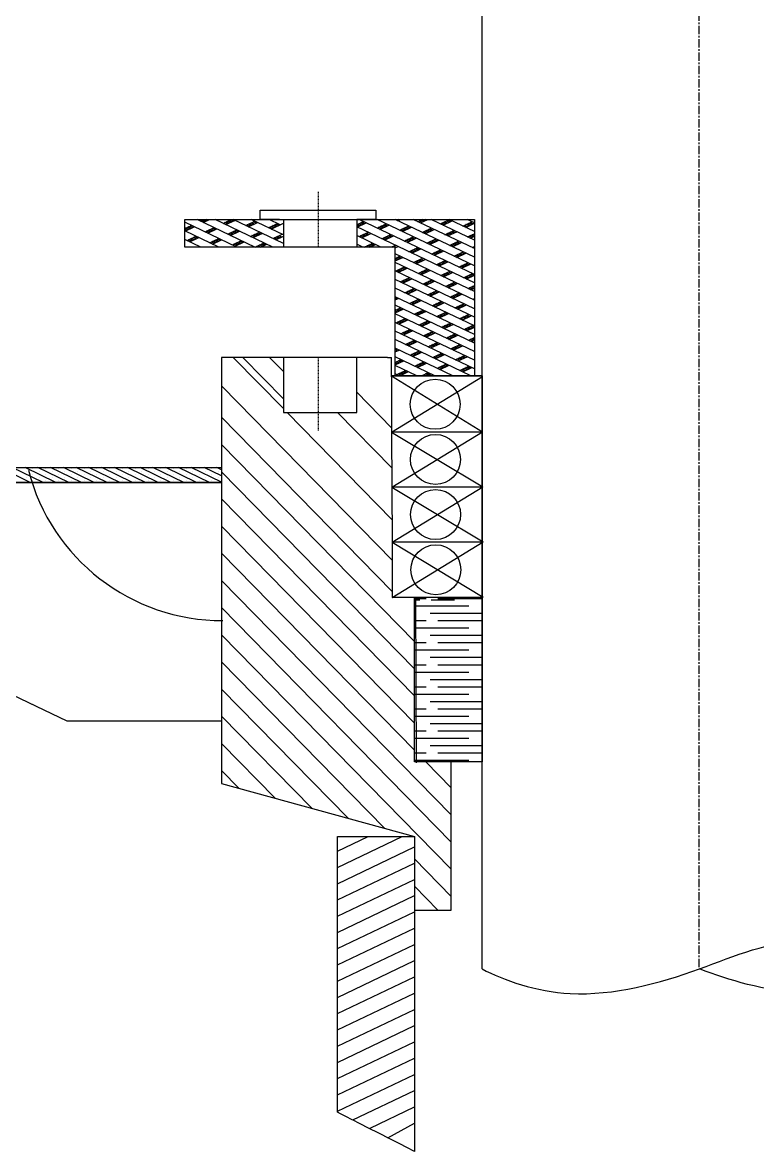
# Model space of a CAD drawing. Header units: millimetres. Extents: x 3739 to 12124, y 1417 to 5764.
# Drawn here: x 4749.2 to 4859.5, y 4755.5 to 4924.9 of the extents above; entities that cross this region are included whole.
import ezdxf

# ---------------------------------------------------------------- set-up
doc = ezdxf.new("R2010")
doc.units = ezdxf.units.MM
doc.header["$MEASUREMENT"] = 0
doc.linetypes.add('CENTER', pattern=[2, 1.25, -0.25, 0.25, -0.25])

msp = doc.modelspace()

# ---------------------------------------------------------------- linework, layer by layer
at = {"linetype": 'CENTER'}
msp.add_line((4850.69457, 5068.40289), (4850.69457, 4782.85673), dxfattribs=at)
msp.add_line((4850.69457, 5068.40289), (4850.69457, 4782.85673), dxfattribs=at)
for p, q in [((4818.16004, 4782.88383), (4818.15537, 4931.95962)), ((4773.58109, 4895.33546), (4817.00214, 4895.33546)), ((4773.58109, 4891.19898), (4773.58109, 4895.33546)), ((4784.87055, 4895.33546), (4784.87055, 4896.71428)), ((4784.87055, 4896.71428), (4802.23897, 4896.71428)), ((4787.76529, 4895.33546), (4784.87055, 4895.33546)), ((4788.34423, 4895.33546), (4788.34423, 4891.19898)), ((4802.23897, 4895.33546), (4799.34423, 4895.33546)), ((4799.34423, 4895.33546), (4799.34423, 4891.19898)), ((4802.23897, 4896.71428), (4802.23897, 4895.33546)), ((4817.00214, 4895.33546), (4817.00214, 4871.8954)), ((4805.12398, 4891.19898), (4773.58109, 4891.19898)), ((4799.34423, 4891.19898), (4787.76529, 4891.19898)), ((4805.12398, 4871.8954), (4805.12398, 4891.19898)), ((4803.96609, 4874.64018), (4779.08108, 4874.64824)), ((4779.08108, 4874.64824), (4779.08108, 4810.70487)), ((4799.34423, 4874.64421), (4787.76529, 4874.64421)), ((4788.34423, 4874.64524), (4788.34423, 4866.37125)), ((4799.34423, 4866.37125), (4799.34423, 4874.64421)), ((4803.96609, 4874.64018), (4804.55076, 4874.64018)), ((4804.56207, 4871.71297), (4804.55076, 4874.64018)), ((4804.56136, 4871.8954), (4818.16004, 4871.8954)), ((4818.16004, 4871.8954), (4804.56136, 4871.8954)), ((4818.16004, 4871.8954), (4804.56136, 4871.8954)), ((4804.56207, 4871.8954), (4818.23788, 4863.49278)), ((4804.56207, 4871.71297), (4804.59403, 4863.44007)), ((4804.59403, 4863.44007), (4818.20591, 4871.76568)), ((4817.00214, 4871.8954), (4805.12398, 4871.8954)), ((4818.16004, 4871.8954), (4818.16004, 4838.80356)), ((4818.16004, 4863.62244), (4818.16004, 4871.8954)), ((4788.34423, 4866.37125), (4799.34423, 4866.37125)), ((4804.59403, 4863.44007), (4818.23788, 4863.49278)), ((4818.23788, 4863.49278), (4804.59403, 4863.44007)), ((4818.23788, 4863.49278), (4804.59403, 4863.44007)), ((4804.59403, 4863.44007), (4818.26984, 4855.21989)), ((4804.59403, 4863.44007), (4804.62599, 4855.16718)), ((4804.62599, 4855.16718), (4818.23788, 4863.49278)), ((4818.16004, 4855.34948), (4818.16004, 4863.62244)), ((4692.20512, 4858.10232), (4779.08108, 4858.10232)), ((4779.08108, 4858.10232), (4779.08108, 4855.8962)), ((4779.08108, 4858.10232), (4779.08108, 4855.8962)), ((4779.08108, 4855.8962), (4687.57354, 4855.8962)), ((4703.81792, 4855.8962), (4779.08108, 4855.8962)), ((4779.08108, 4855.8962), (4779.08108, 4820.0467)), ((4804.62599, 4855.16718), (4818.26984, 4855.21989)), ((4818.26984, 4855.21989), (4804.62599, 4855.16718)), ((4818.26984, 4855.21989), (4804.62599, 4855.16718)), ((4804.62599, 4855.16718), (4818.3018, 4846.94699)), ((4804.62599, 4855.16718), (4804.65795, 4846.89428)), ((4804.65795, 4846.89428), (4818.26984, 4855.21989)), ((4818.16004, 4847.07652), (4818.16004, 4855.34948)), ((4804.65795, 4846.89428), (4818.3018, 4846.94699)), ((4818.3018, 4846.94699), (4804.65795, 4846.89428)), ((4818.3018, 4846.94699), (4804.65795, 4846.89428)), ((4804.65795, 4846.89428), (4818.33376, 4838.67409)), ((4804.65795, 4846.89428), (4804.68991, 4838.62138)), ((4804.68991, 4838.62138), (4818.3018, 4846.94699)), ((4818.16004, 4838.80356), (4818.16004, 4847.07652)), ((4755.92318, 4820.0467), (4703.81792, 4844.86559)), ((4818.33376, 4838.67409), (4804.68991, 4838.62138)), ((4804.68991, 4838.62138), (4818.33376, 4838.67409)), ((4808.20224, 4838.63495), (4804.68991, 4838.62138)), ((4808.02844, 4813.97986), (4808.02844, 4838.63427)), ((4808.02844, 4813.97986), (4808.02844, 4838.63427)), ((4808.02844, 4813.97986), (4808.02844, 4838.63427)), ((4808.20222, 4838.64039), (4818.33378, 4838.66864)), ((4808.29814, 4813.81144), (4808.20222, 4838.64039)), ((4808.29814, 4813.81144), (4808.20224, 4838.63495)), ((4808.29814, 4813.81144), (4808.20224, 4838.63495)), ((4818.16004, 4838.79811), (4818.16004, 4813.97986)), ((4779.08108, 4820.0467), (4755.92318, 4820.0467)), ((4818.16004, 4813.97986), (4808.02844, 4813.97986)), ((4813.09424, 4813.97986), (4808.02844, 4813.97986)), ((4813.52844, 4813.97986), (4808.02844, 4813.97986)), ((4813.52844, 4791.71359), (4813.52844, 4813.97986)), ((4779.08108, 4810.70487), (4808.02844, 4802.74421)), ((4808.02844, 4802.74421), (4808.02844, 4791.71359)), ((4808.02844, 4791.71359), (4813.52844, 4791.71359))]:
    msp.add_line(p, q)
at = {"linetype": 'CENTER', "ltscale": 0.1}
for p, q in [((4793.55476, 4899.47194), (4793.55476, 4891.19898)), ((4793.55476, 4874.64421), (4793.55476, 4863.6136))]:
    msp.add_line(p, q, dxfattribs=at)
at = {"linetype": 'Continuous'}
for p, q in [((4784.07427, 4891.19898), (4775.39006, 4895.33546)), ((4775.91382, 4895.08598), (4776.43758, 4895.33546)), ((4776.54835, 4894.99823), (4776.13898, 4895.19323)), ((4776.3232, 4894.89098), (4777.25633, 4895.33546)), ((4776.77351, 4895.10548), (4776.36413, 4895.30047)), ((4776.99867, 4895.21273), (4776.741, 4895.33546)), ((4777.22383, 4895.31997), (4777.19132, 4895.33546)), ((4786.77616, 4891.19898), (4778.09195, 4895.33546)), ((4779.31165, 4894.75449), (4780.53136, 4895.33546)), ((4779.72103, 4894.55949), (4781.07198, 4895.20298)), ((4780.62166, 4894.98848), (4780.21228, 4895.18348)), ((4780.84682, 4895.09573), (4780.43744, 4895.29072)), ((4788.34423, 4891.73904), (4780.79384, 4895.33546)), ((4788.34423, 4893.02601), (4783.49574, 4895.33546)), ((4787.86765, 4894.53999), (4786.19763, 4895.33546)), ((4817.00214, 4887.09744), (4799.70709, 4895.33546)), ((4817.00214, 4888.38441), (4802.40898, 4895.33546)), ((4817.00214, 4889.67139), (4805.11087, 4895.33546)), ((4805.51182, 4895.14448), (4805.91277, 4895.33546)), ((4805.73698, 4895.25173), (4805.56119, 4895.33546)), ((4817.00214, 4890.95836), (4807.81277, 4895.33546)), ((4808.50028, 4895.00798), (4809.18779, 4895.33546)), ((4808.90965, 4894.81299), (4810.00654, 4895.33546)), ((4809.35997, 4895.02748), (4808.95059, 4895.22248)), ((4809.58513, 4895.13473), (4809.17575, 4895.32972)), ((4809.81029, 4895.24198), (4809.61403, 4895.33546)), ((4817.00214, 4892.24533), (4810.51466, 4895.33546)), ((4811.89811, 4894.67649), (4813.24906, 4895.31997)), ((4813.43328, 4895.01773), (4813.0239, 4895.21273)), ((4817.00214, 4893.5323), (4813.21655, 4895.33546)), ((4817.00214, 4894.81927), (4815.91844, 4895.33546)), ((4781.37238, 4891.19898), (4773.58109, 4894.91014)), ((4773.58109, 4893.97485), (4774.56287, 4894.44249)), ((4773.84646, 4893.71126), (4773.58109, 4893.83766)), ((4778.67048, 4891.19898), (4773.58109, 4893.62317)), ((4773.6213, 4893.60401), (4774.97225, 4894.2475)), ((4774.07162, 4893.81851), (4773.66224, 4894.0135)), ((4774.29678, 4893.92576), (4773.8874, 4894.12075)), ((4774.52194, 4894.033), (4774.11256, 4894.228)), ((4774.74709, 4894.14025), (4774.33772, 4894.33525)), ((4776.60976, 4893.46752), (4777.96071, 4894.111)), ((4777.2443, 4893.37977), (4776.83492, 4893.57476)), ((4777.01914, 4893.27252), (4778.37008, 4893.91601)), ((4777.46945, 4893.48702), (4777.06008, 4893.68201)), ((4777.69461, 4893.59426), (4777.28523, 4893.78926)), ((4777.91977, 4893.70151), (4777.51039, 4893.89651)), ((4778.14493, 4893.80876), (4777.73555, 4894.00375)), ((4779.94619, 4894.66674), (4779.53681, 4894.86173)), ((4780.17135, 4894.77399), (4779.76197, 4894.96898)), ((4780.3965, 4894.88123), (4779.98713, 4895.07623)), ((4780.0076, 4893.13602), (4781.35854, 4893.77951)), ((4780.41697, 4892.94103), (4781.76792, 4893.58451)), ((4781.09245, 4893.26277), (4780.68307, 4893.45777)), ((4781.3176, 4893.37002), (4780.90823, 4893.56501)), ((4781.54276, 4893.47727), (4781.13338, 4893.67226)), ((4782.70949, 4894.42299), (4784.06043, 4895.06648)), ((4783.34402, 4894.33525), (4782.93465, 4894.53024)), ((4783.11886, 4894.228), (4784.46981, 4894.87148)), ((4783.56918, 4894.44249), (4783.1598, 4894.63749)), ((4783.79434, 4894.54974), (4783.38496, 4894.74474)), ((4783.40543, 4892.80453), (4784.75638, 4893.44802)), ((4784.0195, 4894.65699), (4783.61012, 4894.85198)), ((4784.24465, 4894.76424), (4783.83528, 4894.95923)), ((4786.10732, 4894.0915), (4787.45827, 4894.73499)), ((4786.74186, 4894.00375), (4786.33248, 4894.19875)), ((4786.5167, 4893.89651), (4788.34423, 4894.767)), ((4786.96701, 4894.111), (4786.55764, 4894.306)), ((4787.19217, 4894.21825), (4786.78279, 4894.41324)), ((4787.41733, 4894.3255), (4787.00795, 4894.52049)), ((4787.64249, 4894.43274), (4787.23311, 4894.62774)), ((4799.34423, 4894.54667), (4800.35366, 4895.02748)), ((4799.63725, 4894.29625), (4799.34423, 4894.43582)), ((4817.00214, 4885.81047), (4799.34423, 4894.22132)), ((4799.41209, 4894.189), (4800.76304, 4894.83248)), ((4799.86241, 4894.40349), (4799.45303, 4894.59849)), ((4800.08757, 4894.51074), (4799.67819, 4894.70574)), ((4800.31272, 4894.61799), (4799.90335, 4894.81299)), ((4800.53788, 4894.72524), (4800.1285, 4894.92023)), ((4802.40055, 4894.0525), (4803.7515, 4894.69599)), ((4803.03509, 4893.96475), (4802.62571, 4894.15975)), ((4802.80993, 4893.85751), (4804.16087, 4894.50099)), ((4803.26024, 4894.072), (4802.85087, 4894.267)), ((4803.4854, 4894.17925), (4803.07602, 4894.37425)), ((4803.71056, 4894.2865), (4803.30118, 4894.48149)), ((4803.93572, 4894.39374), (4803.52634, 4894.58874)), ((4805.79838, 4893.72101), (4807.14933, 4894.3645)), ((4806.43292, 4893.63326), (4806.02354, 4893.82826)), ((4806.20776, 4893.52601), (4807.55871, 4894.1695)), ((4806.65808, 4893.74051), (4806.2487, 4893.93551)), ((4806.88324, 4893.84776), (4806.47386, 4894.04275)), ((4807.10839, 4893.955), (4806.69902, 4894.15)), ((4807.33355, 4894.06225), (4806.92417, 4894.25725)), ((4809.13481, 4894.92023), (4808.72543, 4895.11523)), ((4809.19622, 4893.38952), (4810.54716, 4894.033)), ((4809.83075, 4893.30177), (4809.42138, 4893.49677)), ((4809.6056, 4893.19452), (4810.95654, 4893.83801)), ((4810.05591, 4893.40902), (4809.64653, 4893.60401)), ((4810.28107, 4893.51626), (4809.87169, 4893.71126)), ((4810.50623, 4893.62351), (4810.09685, 4893.81851)), ((4810.73138, 4893.73076), (4810.32201, 4893.92576)), ((4812.53265, 4894.58874), (4812.12327, 4894.78374)), ((4812.30749, 4894.48149), (4813.65843, 4895.12498)), ((4812.7578, 4894.69599), (4812.34843, 4894.89098)), ((4812.98296, 4894.80324), (4812.57358, 4894.99823)), ((4812.59405, 4893.05803), (4813.945, 4893.70151)), ((4813.20812, 4894.91048), (4812.79874, 4895.10548)), ((4813.00343, 4892.86303), (4814.35438, 4893.50652)), ((4813.90406, 4893.29202), (4813.49468, 4893.48702)), ((4814.12922, 4893.39927), (4813.71984, 4893.59426)), ((4815.29595, 4894.345), (4816.64689, 4894.98848)), ((4815.93048, 4894.25725), (4815.5211, 4894.45224)), ((4815.70532, 4894.15), (4817.00214, 4894.7677)), ((4816.15564, 4894.3645), (4815.74626, 4894.55949)), ((4816.3808, 4894.47174), (4815.97142, 4894.66674)), ((4816.60595, 4894.57899), (4816.19658, 4894.77399)), ((4816.83111, 4894.68624), (4816.42173, 4894.88123)), ((4775.96859, 4891.19898), (4773.58109, 4892.3362)), ((4773.90787, 4892.18055), (4775.25881, 4892.82403)), ((4774.5424, 4892.0928), (4774.13303, 4892.28779)), ((4774.31725, 4891.98555), (4775.66819, 4892.62904)), ((4774.76756, 4892.20004), (4774.35818, 4892.39504)), ((4774.99272, 4892.30729), (4774.58334, 4892.50229)), ((4775.21788, 4892.41454), (4774.8085, 4892.60954)), ((4775.44303, 4892.52179), (4775.03366, 4892.71678)), ((4777.3057, 4891.84905), (4778.65665, 4892.49254)), ((4777.94024, 4891.7613), (4777.53086, 4891.9563)), ((4777.71508, 4891.65406), (4779.06603, 4892.29754)), ((4778.1654, 4891.86855), (4777.75602, 4892.06355)), ((4778.39055, 4891.9758), (4777.98118, 4892.1708)), ((4778.61571, 4892.08305), (4778.20633, 4892.27804)), ((4778.84087, 4892.1903), (4778.43149, 4892.38529)), ((4780.64213, 4893.04828), (4780.23275, 4893.24327)), ((4780.86729, 4893.15552), (4780.45791, 4893.35052)), ((4780.70354, 4891.51756), (4782.05448, 4892.16105)), ((4781.11291, 4891.32256), (4782.46386, 4891.96605)), ((4781.78839, 4891.64431), (4781.37901, 4891.8393)), ((4782.01355, 4891.75156), (4781.60417, 4891.94655)), ((4782.2387, 4891.8588), (4781.82933, 4892.0538)), ((4784.03996, 4892.71678), (4783.63059, 4892.91178)), ((4783.81481, 4892.60954), (4785.16575, 4893.25302)), ((4784.26512, 4892.82403), (4783.85574, 4893.01903)), ((4784.49028, 4892.93128), (4784.0809, 4893.12627)), ((4784.12847, 4891.19898), (4785.45232, 4891.82955)), ((4784.71544, 4893.03853), (4784.30606, 4893.23352)), ((4784.9406, 4893.14577), (4784.53122, 4893.34077)), ((4786.80326, 4892.47304), (4788.15421, 4893.11652)), ((4787.4378, 4892.38529), (4787.02842, 4892.58029)), ((4787.21264, 4892.27804), (4788.34423, 4892.81705)), ((4787.66296, 4892.49254), (4787.25358, 4892.68753)), ((4787.88811, 4892.59979), (4787.47874, 4892.79478)), ((4788.11327, 4892.70703), (4787.70389, 4892.90203)), ((4802.98751, 4891.19898), (4799.34423, 4892.93435)), ((4799.69866, 4892.76553), (4801.0496, 4893.40902)), ((4800.33319, 4892.67778), (4799.92382, 4892.87278)), ((4800.10804, 4892.57054), (4801.45898, 4893.21402)), ((4800.55835, 4892.78503), (4800.14897, 4892.98003)), ((4800.78351, 4892.89228), (4800.37413, 4893.08727)), ((4800.50358, 4891.19898), (4801.74555, 4891.79055)), ((4801.00867, 4892.99953), (4800.59929, 4893.19452)), ((4801.23382, 4893.10677), (4800.82445, 4893.30177)), ((4803.09649, 4892.43404), (4804.44744, 4893.07752)), ((4803.73103, 4892.34629), (4803.32165, 4892.54129)), ((4803.50587, 4892.23904), (4804.85682, 4892.88253)), ((4803.95619, 4892.45354), (4803.54681, 4892.64853)), ((4804.18134, 4892.56079), (4803.77197, 4892.75578)), ((4804.4065, 4892.66803), (4803.99712, 4892.86303)), ((4804.63166, 4892.77528), (4804.22228, 4892.97028)), ((4806.49433, 4892.10255), (4807.84527, 4892.74603)), ((4807.12886, 4892.0148), (4806.71948, 4892.20979)), ((4806.9037, 4891.90755), (4808.25465, 4892.55104)), ((4807.35402, 4892.12205), (4806.94464, 4892.31704)), ((4807.57918, 4892.22929), (4807.1698, 4892.42429)), ((4807.80433, 4892.33654), (4807.39496, 4892.53154)), ((4808.02949, 4892.44379), (4807.62011, 4892.63878)), ((4809.89216, 4891.77105), (4811.24311, 4892.41454)), ((4810.5267, 4891.68331), (4810.11732, 4891.8783)), ((4810.30154, 4891.57606), (4811.65248, 4892.21954)), ((4810.75185, 4891.79055), (4810.34248, 4891.98555)), ((4810.97701, 4891.8978), (4810.56763, 4892.0928)), ((4811.20217, 4892.00505), (4810.79279, 4892.20004)), ((4811.42733, 4892.1123), (4811.01795, 4892.30729)), ((4813.22859, 4892.97028), (4812.81921, 4893.16527)), ((4813.45375, 4893.07752), (4813.04437, 4893.27252)), ((4813.6789, 4893.18477), (4813.26953, 4893.37977)), ((4813.28999, 4891.43956), (4814.64094, 4892.08305)), ((4813.69937, 4891.24457), (4815.05032, 4891.88805)), ((4814.37485, 4891.56631), (4813.96547, 4891.7613)), ((4814.6, 4891.67356), (4814.19063, 4891.86855)), ((4814.82516, 4891.7808), (4814.41578, 4891.9758)), ((4815.99189, 4892.72653), (4817.00214, 4893.20774)), ((4816.62642, 4892.63878), (4816.21704, 4892.83378)), ((4816.40126, 4892.53154), (4817.00214, 4892.81775)), ((4816.85158, 4892.74603), (4816.4422, 4892.94103)), ((4817.00214, 4892.88881), (4816.66736, 4893.04828)), ((4817.00214, 4893.10331), (4816.89252, 4893.15552)), ((4775.94092, 4891.19898), (4775.95476, 4891.20557)), ((4781.33807, 4891.42981), (4780.92869, 4891.62481)), ((4781.56323, 4891.53706), (4781.15385, 4891.73206)), ((4784.52458, 4891.19898), (4784.32653, 4891.29332)), ((4784.96106, 4891.20557), (4784.55169, 4891.40056)), ((4785.18622, 4891.31282), (4784.77684, 4891.50781)), ((4784.94723, 4891.19898), (4785.86169, 4891.63456)), ((4785.41138, 4891.42006), (4785.002, 4891.61506)), ((4785.63654, 4891.52731), (4785.22716, 4891.72231)), ((4800.28562, 4891.19898), (4799.34423, 4891.64738)), ((4800.73594, 4891.19898), (4800.61976, 4891.25432)), ((4801.18625, 4891.19898), (4800.84492, 4891.36156)), ((4801.47945, 4891.27382), (4801.07007, 4891.46881)), ((4801.70461, 4891.38106), (4801.29523, 4891.57606)), ((4801.32233, 4891.19898), (4802.15492, 4891.59556)), ((4801.92977, 4891.48831), (4801.52039, 4891.68331)), ((4804.59735, 4891.19898), (4805.14338, 4891.45906)), ((4804.78878, 4891.19898), (4804.69306, 4891.24457)), ((4805.3276, 4891.15682), (4804.91822, 4891.35181)), ((4805.12398, 4891.05983), (4805.55276, 4891.26407)), ((4817.00214, 4884.5235), (4805.12398, 4890.18133)), ((4807.19027, 4890.48408), (4808.54121, 4891.12757)), ((4807.8248, 4890.39634), (4807.41543, 4890.59133)), ((4807.59965, 4890.28909), (4808.95059, 4890.93257)), ((4808.04996, 4890.50358), (4807.64058, 4890.69858)), ((4808.27512, 4890.61083), (4807.86574, 4890.80583)), ((4808.50028, 4890.71808), (4808.0909, 4890.91307)), ((4808.72543, 4890.82533), (4808.31606, 4891.02032)), ((4810.5881, 4890.15259), (4811.93905, 4890.79608)), ((4811.22264, 4890.06484), (4810.81326, 4890.25984)), ((4810.99748, 4889.9576), (4812.34843, 4890.60108)), ((4811.4478, 4890.17209), (4811.03842, 4890.36709)), ((4811.67295, 4890.27934), (4811.26358, 4890.47433)), ((4811.89811, 4890.38659), (4811.48873, 4890.58158)), ((4812.12327, 4890.49383), (4811.71389, 4890.68883)), ((4813.92453, 4891.35181), (4813.51515, 4891.54681)), ((4814.14969, 4891.45906), (4813.74031, 4891.65406)), ((4813.98594, 4889.8211), (4815.33688, 4890.46458)), ((4814.39531, 4889.6261), (4815.74626, 4890.26959)), ((4815.07079, 4889.94785), (4814.66141, 4890.14284)), ((4815.29595, 4890.05509), (4814.88657, 4890.25009)), ((4815.5211, 4890.16234), (4815.11173, 4890.35734)), ((4816.68783, 4891.10807), (4817.00214, 4891.25778)), ((4817.00214, 4891.17285), (4816.91299, 4891.21532)), ((4805.12398, 4889.49987), (4805.83932, 4889.8406)), ((4805.12398, 4889.10988), (4806.2487, 4889.6456)), ((4805.34807, 4889.21661), (4805.12398, 4889.32335)), ((4817.00214, 4883.23653), (4805.12398, 4888.89436)), ((4805.57323, 4889.32386), (4805.16385, 4889.51886)), ((4805.79838, 4889.43111), (4805.38901, 4889.6261)), ((4806.02354, 4889.53836), (4805.61416, 4889.73335)), ((4807.88621, 4888.86562), (4809.23716, 4889.50911)), ((4808.52075, 4888.77787), (4808.11137, 4888.97287)), ((4808.29559, 4888.67063), (4809.64653, 4889.31411)), ((4808.7459, 4888.88512), (4808.33653, 4889.08012)), ((4808.97106, 4888.99237), (4808.56168, 4889.18736)), ((4809.19622, 4889.09962), (4808.78684, 4889.29461)), ((4809.42138, 4889.20686), (4809.012, 4889.40186)), ((4811.28404, 4888.53413), (4812.63499, 4889.17761)), ((4811.91858, 4888.44638), (4811.5092, 4888.64138)), ((4811.69342, 4888.33913), (4813.04437, 4888.98262)), ((4812.14374, 4888.55363), (4811.73436, 4888.74862)), ((4812.3689, 4888.66088), (4811.95952, 4888.85587)), ((4812.59405, 4888.76812), (4812.18468, 4888.96312)), ((4812.81921, 4888.87537), (4812.40983, 4889.07037)), ((4814.62047, 4889.73335), (4814.21109, 4889.92835)), ((4814.84563, 4889.8406), (4814.43625, 4890.03559)), ((4814.68188, 4888.20264), (4816.03282, 4888.84612)), ((4815.09126, 4888.00764), (4816.4422, 4888.65113)), ((4815.54157, 4888.22214), (4815.13219, 4888.41713)), ((4815.76673, 4888.32938), (4815.35735, 4888.52438)), ((4815.99189, 4888.43663), (4815.58251, 4888.63163)), ((4816.21704, 4888.54388), (4815.80767, 4888.73887)), ((4817.00214, 4881.94956), (4805.12398, 4887.60739)), ((4805.18432, 4887.57865), (4806.53526, 4888.22214)), ((4805.81885, 4887.4909), (4805.40948, 4887.6859)), ((4805.5937, 4887.38365), (4806.94464, 4888.02714)), ((4806.04401, 4887.59815), (4805.63463, 4887.79315)), ((4806.26917, 4887.7054), (4805.85979, 4887.90039)), ((4806.49433, 4887.81264), (4806.08495, 4888.00764)), ((4806.71948, 4887.91989), (4806.31011, 4888.11489)), ((4808.58215, 4887.24716), (4809.9331, 4887.89064)), ((4809.21669, 4887.15941), (4808.80731, 4887.35441)), ((4808.99153, 4887.05216), (4810.34248, 4887.69565)), ((4809.44185, 4887.26666), (4809.03247, 4887.46165)), ((4809.667, 4887.3739), (4809.25763, 4887.5689)), ((4809.89216, 4887.48115), (4809.48278, 4887.67615)), ((4810.11732, 4887.5884), (4809.70794, 4887.7834)), ((4811.97999, 4886.91567), (4813.33093, 4887.55915)), ((4812.61452, 4886.82792), (4812.20514, 4887.02291)), ((4812.38936, 4886.72067), (4813.74031, 4887.36415)), ((4812.83968, 4886.93516), (4812.4303, 4887.13016)), ((4813.06484, 4887.04241), (4812.65546, 4887.23741)), ((4813.28999, 4887.14966), (4812.88062, 4887.34466)), ((4813.51515, 4887.25691), (4813.10577, 4887.4519)), ((4815.31641, 4888.11489), (4814.90704, 4888.30988)), ((4815.37782, 4886.58417), (4816.72877, 4887.22766)), ((4816.01236, 4886.49642), (4815.60298, 4886.69142)), ((4815.7872, 4886.38918), (4817.00214, 4886.96788)), ((4816.23751, 4886.60367), (4815.82814, 4886.79867)), ((4816.46267, 4886.71092), (4816.05329, 4886.90592)), ((4816.68783, 4886.81817), (4816.27845, 4887.01316)), ((4816.91299, 4886.92541), (4816.50361, 4887.12041)), ((4817.00214, 4880.66259), (4805.12398, 4886.32042)), ((4817.00214, 4879.37562), (4805.12398, 4885.03345)), ((4805.88026, 4885.96019), (4807.23121, 4886.60367)), ((4806.5148, 4885.87244), (4806.10542, 4886.06743)), ((4806.28964, 4885.76519), (4807.64058, 4886.40868)), ((4806.73995, 4885.97969), (4806.33058, 4886.17468)), ((4806.96511, 4886.08693), (4806.55573, 4886.28193)), ((4806.5762, 4884.34172), (4807.92715, 4884.98521)), ((4807.19027, 4886.19418), (4806.78089, 4886.38918)), ((4807.41543, 4886.30143), (4807.00605, 4886.49642)), ((4809.27809, 4885.62869), (4810.62904, 4886.27218)), ((4809.91263, 4885.54095), (4809.50325, 4885.73594)), ((4809.68747, 4885.4337), (4811.03842, 4886.07718)), ((4810.13779, 4885.64819), (4809.72841, 4885.84319)), ((4810.36294, 4885.75544), (4809.95357, 4885.95044)), ((4810.5881, 4885.86269), (4810.17872, 4886.05768)), ((4810.81326, 4885.96994), (4810.40388, 4886.16493)), ((4812.67593, 4885.2972), (4814.02687, 4885.94069)), ((4813.31046, 4885.20945), (4812.90109, 4885.40445)), ((4813.08531, 4885.10221), (4814.43625, 4885.74569)), ((4813.53562, 4885.3167), (4813.12624, 4885.5117)), ((4813.76078, 4885.42395), (4813.3514, 4885.61894)), ((4813.98594, 4885.5312), (4813.57656, 4885.72619)), ((4814.21109, 4885.63844), (4813.80172, 4885.83344)), ((4816.07376, 4884.96571), (4817.00214, 4885.40792)), ((4816.7083, 4884.87796), (4816.29892, 4885.07296)), ((4816.48314, 4884.77071), (4817.00214, 4885.01793)), ((4816.93346, 4884.98521), (4816.52408, 4885.1802)), ((4817.00214, 4885.16699), (4816.74924, 4885.28745)), ((4817.00214, 4885.38148), (4816.97439, 4885.3947)), ((4817.00214, 4878.08865), (4805.12398, 4883.74648)), ((4805.12398, 4883.65), (4805.22526, 4883.69824)), ((4805.40948, 4883.396), (4805.12398, 4883.53198)), ((4805.12398, 4883.26001), (4805.63463, 4883.50324)), ((4805.18432, 4883.28875), (4805.12398, 4883.31749)), ((4807.21074, 4884.25398), (4806.80136, 4884.44897)), ((4806.98558, 4884.14673), (4808.33653, 4884.79021)), ((4807.43589, 4884.36122), (4807.02652, 4884.55622)), ((4807.66105, 4884.46847), (4807.25168, 4884.66347)), ((4807.27214, 4882.72326), (4808.62309, 4883.36675)), ((4807.88621, 4884.57572), (4807.47683, 4884.77071)), ((4808.11137, 4884.68297), (4807.70199, 4884.87796)), ((4809.97404, 4884.01023), (4811.32498, 4884.65372)), ((4810.60857, 4883.92248), (4810.19919, 4884.11748)), ((4810.38341, 4883.81524), (4811.73436, 4884.45872)), ((4810.83373, 4884.02973), (4810.42435, 4884.22473)), ((4811.05889, 4884.13698), (4810.64951, 4884.33197)), ((4811.28404, 4884.24423), (4810.87467, 4884.43922)), ((4811.5092, 4884.35147), (4811.09982, 4884.54647)), ((4813.37187, 4883.67874), (4814.72282, 4884.32222)), ((4814.00641, 4883.59099), (4813.59703, 4883.78599)), ((4813.78125, 4883.48374), (4815.13219, 4884.12723)), ((4814.23156, 4883.69824), (4813.82219, 4883.89323)), ((4814.45672, 4883.80549), (4814.04734, 4884.00048)), ((4814.68188, 4883.91273), (4814.2725, 4884.10773)), ((4814.90704, 4884.01998), (4814.49766, 4884.21498)), ((4816.7697, 4883.34725), (4817.00214, 4883.45796)), ((4817.00214, 4883.45103), (4816.99486, 4883.45449)), ((4817.00214, 4876.80168), (4805.12398, 4882.45951)), ((4805.12398, 4881.70004), (4805.9212, 4882.07978)), ((4805.12398, 4881.31005), (4806.33058, 4881.88478)), ((4805.42994, 4881.45579), (4805.12398, 4881.60153)), ((4805.6551, 4881.56304), (4805.24572, 4881.75803)), ((4805.88026, 4881.67028), (4805.47088, 4881.86528)), ((4806.10542, 4881.77753), (4805.69604, 4881.97253)), ((4807.90668, 4882.63551), (4807.4973, 4882.83051)), ((4807.68152, 4882.52826), (4809.03247, 4883.17175)), ((4808.13184, 4882.74276), (4807.72246, 4882.93776)), ((4808.35699, 4882.85001), (4807.94762, 4883.045)), ((4807.96809, 4881.1048), (4809.31903, 4881.74828)), ((4808.58215, 4882.95726), (4808.17277, 4883.15225)), ((4808.80731, 4883.0645), (4808.39793, 4883.2595)), ((4809.50325, 4881.44604), (4809.09387, 4881.64104)), ((4810.66998, 4882.39177), (4812.02092, 4883.03525)), ((4811.30451, 4882.30402), (4810.89514, 4882.49902)), ((4811.07936, 4882.19677), (4812.4303, 4882.84026)), ((4811.52967, 4882.41127), (4811.12029, 4882.60626)), ((4811.75483, 4882.51852), (4811.34545, 4882.71351)), ((4811.97999, 4882.62576), (4811.57061, 4882.82076)), ((4812.20514, 4882.73301), (4811.79577, 4882.92801)), ((4814.06781, 4882.06028), (4815.41876, 4882.70376)), ((4814.70235, 4881.97253), (4814.29297, 4882.16752)), ((4814.47719, 4881.86528), (4815.82814, 4882.50877)), ((4814.92751, 4882.07978), (4814.51813, 4882.27477)), ((4815.15266, 4882.18702), (4814.74329, 4882.38202)), ((4815.37782, 4882.29427), (4814.96844, 4882.48927)), ((4815.60298, 4882.40152), (4815.1936, 4882.59651)), ((4805.20479, 4881.34854), (4805.12398, 4881.38703)), ((4817.00214, 4875.51471), (4805.12398, 4881.17254)), ((4805.26619, 4879.81783), (4806.61714, 4880.46131)), ((4805.90073, 4879.73008), (4805.49135, 4879.92507)), ((4805.67557, 4879.62283), (4807.02652, 4880.26632)), ((4806.12589, 4879.83733), (4805.71651, 4880.03232)), ((4806.35104, 4879.94457), (4805.94167, 4880.13957)), ((4806.5762, 4880.05182), (4806.16682, 4880.24682)), ((4806.80136, 4880.15907), (4806.39198, 4880.35406)), ((4808.60262, 4881.01705), (4808.19324, 4881.21204)), ((4808.37746, 4880.9098), (4809.72841, 4881.55329)), ((4808.82778, 4881.1243), (4808.4184, 4881.31929)), ((4809.05294, 4881.23154), (4808.64356, 4881.42654)), ((4808.66403, 4879.48633), (4810.01497, 4880.12982)), ((4809.27809, 4881.33879), (4808.86872, 4881.53379)), ((4809.07341, 4879.29134), (4810.42435, 4879.93482)), ((4809.97404, 4879.72033), (4809.56466, 4879.91532)), ((4810.19919, 4879.82758), (4809.78982, 4880.02257)), ((4811.36592, 4880.7733), (4812.71687, 4881.41679)), ((4812.00046, 4880.68556), (4811.59108, 4880.88055)), ((4811.7753, 4880.57831), (4813.12624, 4881.22179)), ((4812.22561, 4880.7928), (4811.81624, 4880.9878)), ((4812.45077, 4880.90005), (4812.04139, 4881.09505)), ((4812.67593, 4881.0073), (4812.26655, 4881.2023)), ((4812.90109, 4881.11455), (4812.49171, 4881.30954)), ((4814.76375, 4880.44181), (4816.1147, 4881.0853)), ((4815.39829, 4880.35406), (4814.98891, 4880.54906)), ((4815.17313, 4880.24682), (4816.52408, 4880.8903)), ((4815.62345, 4880.46131), (4815.21407, 4880.65631)), ((4815.8486, 4880.56856), (4815.43923, 4880.76356)), ((4816.07376, 4880.67581), (4815.66438, 4880.8708)), ((4816.29892, 4880.78305), (4815.88954, 4880.97805)), ((4817.00214, 4874.22774), (4805.12398, 4879.88557)), ((4817.00214, 4872.94077), (4805.12398, 4878.59859)), ((4805.96214, 4878.19936), (4807.31308, 4878.84285)), ((4806.59667, 4878.11162), (4806.18729, 4878.30661)), ((4806.37151, 4878.00437), (4807.72246, 4878.64785)), ((4806.82183, 4878.21886), (4806.41245, 4878.41386)), ((4807.04699, 4878.32611), (4806.63761, 4878.52111)), ((4807.27214, 4878.43336), (4806.86277, 4878.62835)), ((4807.4973, 4878.54061), (4807.08792, 4878.7356)), ((4809.29856, 4879.39859), (4808.88919, 4879.59358)), ((4809.52372, 4879.50583), (4809.11434, 4879.70083)), ((4809.74888, 4879.61308), (4809.3395, 4879.80808)), ((4809.35997, 4877.86787), (4810.71092, 4878.51136)), ((4809.76935, 4877.67288), (4811.12029, 4878.31636)), ((4810.66998, 4878.10187), (4810.2606, 4878.29686)), ((4810.89514, 4878.20911), (4810.48576, 4878.40411)), ((4812.06186, 4879.15484), (4813.41281, 4879.79833)), ((4812.6964, 4879.06709), (4812.28702, 4879.26209)), ((4812.47124, 4878.95985), (4813.82219, 4879.60333)), ((4812.92155, 4879.17434), (4812.51218, 4879.36934)), ((4813.14671, 4879.28159), (4812.73734, 4879.47658)), ((4813.37187, 4879.38884), (4812.96249, 4879.58383)), ((4813.59703, 4879.49608), (4813.18765, 4879.69108)), ((4815.4597, 4878.82335), (4816.81064, 4879.46683)), ((4816.09423, 4878.7356), (4815.68485, 4878.9306)), ((4815.86907, 4878.62835), (4817.00214, 4879.16806)), ((4816.31939, 4878.84285), (4815.91001, 4879.03784)), ((4816.54455, 4878.9501), (4816.13517, 4879.14509)), ((4816.7697, 4879.05734), (4816.36033, 4879.25234)), ((4816.99486, 4879.16459), (4816.58548, 4879.35959)), ((4816.49491, 4871.8954), (4805.12398, 4877.31162)), ((4806.65808, 4876.5809), (4808.00902, 4877.22439)), ((4807.29261, 4876.49315), (4806.88324, 4876.68815)), ((4807.06746, 4876.3859), (4808.4184, 4877.02939)), ((4807.51777, 4876.6004), (4807.10839, 4876.7954)), ((4807.74293, 4876.70765), (4807.33355, 4876.90264)), ((4807.96809, 4876.81489), (4807.55871, 4877.00989)), ((4808.19324, 4876.92214), (4807.78387, 4877.11714)), ((4809.99451, 4877.78012), (4809.58513, 4877.97512)), ((4810.21966, 4877.88737), (4809.81029, 4878.08237)), ((4810.44482, 4877.99462), (4810.03544, 4878.18961)), ((4810.05591, 4876.24941), (4811.40686, 4876.89289)), ((4810.46529, 4876.05441), (4811.81624, 4876.6979)), ((4811.14076, 4876.37615), (4810.73138, 4876.57115)), ((4811.36592, 4876.4834), (4810.95654, 4876.6784)), ((4811.59108, 4876.59065), (4811.1817, 4876.78565)), ((4812.7578, 4877.53638), (4814.10875, 4878.17986)), ((4813.39234, 4877.44863), (4812.98296, 4877.64363)), ((4813.16718, 4877.34138), (4814.51813, 4877.98487)), ((4813.6175, 4877.55588), (4813.20812, 4877.75087)), ((4813.84265, 4877.66313), (4813.43328, 4877.85812)), ((4813.45375, 4875.91792), (4814.80469, 4876.5614)), ((4814.06781, 4877.77037), (4813.65843, 4877.96537)), ((4814.29297, 4877.87762), (4813.88359, 4878.07262)), ((4816.15564, 4877.20489), (4817.00214, 4877.60809)), ((4816.79017, 4877.11714), (4816.3808, 4877.31213)), ((4816.56502, 4877.00989), (4817.00214, 4877.2181)), ((4817.00214, 4877.23067), (4816.60595, 4877.41938)), ((4817.00214, 4877.44516), (4816.83111, 4877.52663)), ((4813.79302, 4871.8954), (4805.12398, 4876.02465)), ((4805.12398, 4875.85018), (4805.30713, 4875.93741)), ((4805.49135, 4875.63517), (4805.12398, 4875.81016)), ((4805.12398, 4875.46019), (4805.71651, 4875.74242)), ((4805.26619, 4875.52792), (4805.12398, 4875.59566)), ((4807.35402, 4874.96244), (4808.70497, 4875.60592)), ((4807.98855, 4874.87469), (4807.57918, 4875.06968)), ((4807.7634, 4874.76744), (4809.11434, 4875.41093)), ((4808.21371, 4874.98194), (4807.80433, 4875.17693)), ((4808.43887, 4875.08918), (4808.02949, 4875.28418)), ((4808.66403, 4875.19643), (4808.25465, 4875.39143)), ((4808.88919, 4875.30368), (4808.47981, 4875.49867)), ((4810.69045, 4876.16166), (4810.28107, 4876.35666)), ((4810.9156, 4876.26891), (4810.50623, 4876.4639)), ((4810.75185, 4874.63094), (4812.1028, 4875.27443)), ((4811.16123, 4874.43595), (4812.51218, 4875.07943)), ((4811.61155, 4874.65044), (4811.20217, 4874.84544)), ((4811.8367, 4874.75769), (4811.42733, 4874.95269)), ((4812.06186, 4874.86494), (4811.65248, 4875.05993)), ((4812.28702, 4874.97219), (4811.87764, 4875.16718)), ((4814.08828, 4875.83017), (4813.6789, 4876.02516)), ((4813.86312, 4875.72292), (4815.21407, 4876.36641)), ((4814.31344, 4875.93741), (4813.90406, 4876.13241)), ((4814.5386, 4876.04466), (4814.12922, 4876.23966)), ((4814.14969, 4874.29945), (4815.50063, 4874.94294)), ((4814.76375, 4876.15191), (4814.35438, 4876.34691)), ((4814.98891, 4876.25916), (4814.57953, 4876.45415)), ((4815.68485, 4874.64069), (4815.27548, 4874.83569)), ((4816.85158, 4875.58642), (4817.00214, 4875.65814)), ((4780.81349, 4874.64768), (4788.34423, 4866.95521)), ((4782.25177, 4874.64722), (4788.34423, 4868.42392)), ((4786.24553, 4874.64592), (4788.34423, 4872.50214)), ((4788.37166, 4874.64523), (4788.37266, 4874.64421)), ((4811.09112, 4871.8954), (4805.12398, 4874.73768)), ((4805.12398, 4873.90022), (4806.00307, 4874.31895)), ((4805.12398, 4873.51023), (4806.41245, 4874.12396)), ((4805.51182, 4873.69497), (4805.12398, 4873.8797)), ((4805.28666, 4873.58772), (4805.12398, 4873.66521)), ((4808.38923, 4871.8954), (4805.12398, 4873.45071)), ((4805.73698, 4873.80221), (4805.3276, 4873.99721)), ((4805.96214, 4873.90946), (4805.55276, 4874.10446)), ((4806.18729, 4874.01671), (4805.77792, 4874.2117)), ((4808.04996, 4873.34397), (4809.40091, 4873.98746)), ((4808.6845, 4873.25623), (4808.27512, 4873.45122)), ((4808.45934, 4873.14898), (4809.81029, 4873.79246)), ((4808.90965, 4873.36347), (4808.50028, 4873.55847)), ((4809.13481, 4873.47072), (4808.72543, 4873.66572)), ((4809.35997, 4873.57797), (4808.95059, 4873.77296)), ((4809.58513, 4873.68522), (4809.17575, 4873.88021)), ((4811.38639, 4874.5432), (4810.97701, 4874.73819)), ((4811.4478, 4873.01248), (4812.79874, 4873.65597)), ((4812.08233, 4872.92473), (4811.67295, 4873.11973)), ((4811.85717, 4872.81749), (4813.20812, 4873.46097)), ((4812.30749, 4873.03198), (4811.89811, 4873.22698)), ((4812.53265, 4873.13923), (4812.12327, 4873.33422)), ((4812.7578, 4873.24648), (4812.34843, 4873.44147)), ((4812.98296, 4873.35372), (4812.57358, 4873.54872)), ((4814.78422, 4874.2117), (4814.37485, 4874.4067)), ((4814.55907, 4874.10446), (4815.91001, 4874.74794)), ((4815.00938, 4874.31895), (4814.6, 4874.51395)), ((4815.23454, 4874.4262), (4814.82516, 4874.62119)), ((4814.84563, 4872.68099), (4816.19658, 4873.32447)), ((4815.4597, 4874.53345), (4815.05032, 4874.72844)), ((4815.25501, 4872.48599), (4816.60595, 4873.12948)), ((4816.3808, 4873.02223), (4815.97142, 4873.21723)), ((4805.68734, 4871.8954), (4805.12398, 4872.16374)), ((4805.34807, 4872.057), (4806.69902, 4872.70049)), ((4805.9826, 4871.96926), (4805.57323, 4872.16425)), ((4806.20776, 4872.0765), (4805.79838, 4872.2715)), ((4805.82755, 4871.8954), (4807.10839, 4872.50549)), ((4806.43292, 4872.18375), (4806.02354, 4872.37875)), ((4806.65808, 4872.291), (4806.2487, 4872.48599)), ((4806.88324, 4872.39825), (4806.47386, 4872.59324)), ((4809.10258, 4871.8954), (4810.09685, 4872.369)), ((4809.28986, 4871.8954), (4809.19622, 4871.94001)), ((4809.74018, 4871.8954), (4809.42138, 4872.04725)), ((4810.05591, 4871.95951), (4809.64653, 4872.1545)), ((4810.28107, 4872.06675), (4809.87169, 4872.26175)), ((4809.92133, 4871.8954), (4810.50623, 4872.174)), ((4813.19635, 4871.8954), (4813.49468, 4872.0375)), ((4813.3427, 4871.8954), (4813.26953, 4871.93026)), ((4815.48017, 4872.59324), (4815.07079, 4872.78824)), ((4815.70532, 4872.70049), (4815.29595, 4872.89548)), ((4815.93048, 4872.80774), (4815.5211, 4873.00273)), ((4816.15564, 4872.91498), (4815.74626, 4873.10998)), ((4779.15115, 4870.27526), (4804.66832, 4844.21009)), ((4799.34423, 4869.42237), (4804.59162, 4864.06228)), ((4788.91591, 4866.37125), (4804.64477, 4850.3046)), ((4796.47169, 4866.37125), (4804.61484, 4858.05322)), ((4779.08108, 4865.65132), (4804.68653, 4839.49597)), ((4779.08108, 4861.5731), (4808.02844, 4832.00406)), ((4750.37492, 4855.8962), (4745.74334, 4858.10232)), ((4752.29388, 4855.8962), (4747.6623, 4858.10232)), ((4754.21284, 4855.8962), (4749.58126, 4858.10232)), ((4750.76524, 4857.99539), (4750.76524, 4857.99539)), ((4756.13179, 4855.8962), (4751.50021, 4858.10232)), ((4752.6842, 4857.99539), (4752.6842, 4857.99539)), ((4758.05075, 4855.8962), (4753.41917, 4858.10232)), ((4754.60316, 4857.99539), (4754.60316, 4857.99539)), ((4759.96971, 4855.8962), (4755.33813, 4858.10232)), ((4756.52211, 4857.99539), (4756.52211, 4857.99539)), ((4761.88867, 4855.8962), (4757.25709, 4858.10232)), ((4758.44107, 4857.99539), (4758.44107, 4857.99539)), ((4763.80762, 4855.8962), (4759.17604, 4858.10232)), ((4760.36003, 4857.99539), (4760.36003, 4857.99539)), ((4765.72658, 4855.8962), (4761.095, 4858.10232)), ((4762.27899, 4857.99539), (4762.27899, 4857.99539)), ((4767.64554, 4855.8962), (4763.01396, 4858.10232)), ((4764.19794, 4857.99539), (4764.19794, 4857.99539)), ((4769.5645, 4855.8962), (4764.93292, 4858.10232)), ((4766.1169, 4857.99539), (4766.1169, 4857.99539)), ((4771.48345, 4855.8962), (4766.85187, 4858.10232)), ((4768.03586, 4857.99539), (4768.03586, 4857.99539)), ((4773.40241, 4855.8962), (4768.77083, 4858.10232)), ((4769.95482, 4857.99539), (4769.95482, 4857.99539)), ((4775.32137, 4855.8962), (4770.68979, 4858.10232)), ((4771.87377, 4857.99539), (4771.87377, 4857.99539)), ((4777.24033, 4855.8962), (4772.60875, 4858.10232)), ((4773.79273, 4857.99539), (4773.79273, 4857.99539)), ((4779.08108, 4855.93345), (4774.5277, 4858.10232)), ((4775.71169, 4857.99539), (4775.71169, 4857.99539)), ((4779.08108, 4856.84749), (4776.44666, 4858.10232)), ((4777.63065, 4857.99539), (4777.63065, 4857.99539)), ((4779.08108, 4857.76154), (4778.36562, 4858.10232)), ((4749.80576, 4857.53836), (4749.80576, 4857.53836)), ((4749.80576, 4856.62432), (4749.80576, 4856.62432)), ((4750.76524, 4857.08134), (4750.76524, 4857.08134)), ((4751.72472, 4857.53836), (4751.72472, 4857.53836)), ((4751.72472, 4856.62432), (4751.72472, 4856.62432)), ((4752.6842, 4857.08134), (4752.6842, 4857.08134)), ((4753.64368, 4857.53836), (4753.64368, 4857.53836)), ((4753.64368, 4856.62432), (4753.64368, 4856.62432)), ((4754.60316, 4857.08134), (4754.60316, 4857.08134)), ((4755.56263, 4857.53836), (4755.56263, 4857.53836)), ((4755.56263, 4856.62432), (4755.56263, 4856.62432)), ((4756.52211, 4857.08134), (4756.52211, 4857.08134)), ((4757.48159, 4857.53836), (4757.48159, 4857.53836)), ((4757.48159, 4856.62432), (4757.48159, 4856.62432)), ((4758.44107, 4857.08134), (4758.44107, 4857.08134)), ((4759.40055, 4857.53836), (4759.40055, 4857.53836)), ((4759.40055, 4856.62432), (4759.40055, 4856.62432)), ((4760.36003, 4857.08134), (4760.36003, 4857.08134)), ((4761.31951, 4857.53836), (4761.31951, 4857.53836)), ((4761.31951, 4856.62432), (4761.31951, 4856.62432)), ((4762.27899, 4857.08134), (4762.27899, 4857.08134)), ((4763.23846, 4857.53836), (4763.23846, 4857.53836)), ((4763.23846, 4856.62432), (4763.23846, 4856.62432)), ((4764.19794, 4857.08134), (4764.19794, 4857.08134)), ((4765.15742, 4857.53836), (4765.15742, 4857.53836)), ((4765.15742, 4856.62432), (4765.15742, 4856.62432)), ((4766.1169, 4857.08134), (4766.1169, 4857.08134)), ((4767.07638, 4857.53836), (4767.07638, 4857.53836)), ((4767.07638, 4856.62432), (4767.07638, 4856.62432)), ((4768.03586, 4857.08134), (4768.03586, 4857.08134)), ((4768.99534, 4857.53836), (4768.99534, 4857.53836)), ((4768.99534, 4856.62432), (4768.99534, 4856.62432)), ((4769.95482, 4857.08134), (4769.95482, 4857.08134)), ((4770.91429, 4857.53836), (4770.91429, 4857.53836)), ((4770.91429, 4856.62432), (4770.91429, 4856.62432)), ((4771.87377, 4857.08134), (4771.87377, 4857.08134)), ((4772.83325, 4857.53836), (4772.83325, 4857.53836)), ((4772.83325, 4856.62432), (4772.83325, 4856.62432)), ((4773.79273, 4857.08134), (4773.79273, 4857.08134)), ((4774.75221, 4857.53836), (4774.75221, 4857.53836)), ((4774.75221, 4856.62432), (4774.75221, 4856.62432)), ((4775.71169, 4857.08134), (4775.71169, 4857.08134)), ((4776.67117, 4857.53836), (4776.67117, 4857.53836)), ((4776.67117, 4856.62432), (4776.67117, 4856.62432)), ((4777.63065, 4857.08134), (4777.63065, 4857.08134)), ((4778.59013, 4857.53836), (4778.59013, 4857.53836)), ((4778.59013, 4856.62432), (4778.59013, 4856.62432)), ((4779.08108, 4857.49487), (4808.02844, 4827.92583)), ((4750.76524, 4856.1673), (4750.76524, 4856.1673)), ((4752.6842, 4856.1673), (4752.6842, 4856.1673)), ((4754.60316, 4856.1673), (4754.60316, 4856.1673)), ((4756.52211, 4856.1673), (4756.52211, 4856.1673)), ((4758.44107, 4856.1673), (4758.44107, 4856.1673)), ((4760.36003, 4856.1673), (4760.36003, 4856.1673)), ((4762.27899, 4856.1673), (4762.27899, 4856.1673)), ((4764.19794, 4856.1673), (4764.19794, 4856.1673)), ((4766.1169, 4856.1673), (4766.1169, 4856.1673)), ((4768.03586, 4856.1673), (4768.03586, 4856.1673)), ((4769.95482, 4856.1673), (4769.95482, 4856.1673)), ((4771.87377, 4856.1673), (4771.87377, 4856.1673)), ((4773.79273, 4856.1673), (4773.79273, 4856.1673)), ((4775.71169, 4856.1673), (4775.71169, 4856.1673)), ((4777.63065, 4856.1673), (4777.63065, 4856.1673)), ((4779.08108, 4853.41664), (4808.02844, 4823.8476)), ((4779.08108, 4849.33841), (4808.02844, 4819.76938)), ((4779.08108, 4845.26019), (4808.02844, 4815.69115)), ((4779.08108, 4841.18196), (4813.52844, 4805.9948)), ((4809.79182, 4838.41331), (4808.02844, 4838.41331)), ((4808.20375, 4838.2447), (4808.79829, 4838.247)), ((4810.53512, 4838.25371), (4814.00877, 4838.26713)), ((4818.16004, 4838.41331), (4811.52866, 4838.41331)), ((4779.08108, 4837.10373), (4813.52844, 4801.91658)), ((4816.16024, 4837.31025), (4808.02844, 4837.31025)), ((4808.05498, 4836.20719), (4808.02844, 4836.20719)), ((4818.16004, 4836.20719), (4810.37077, 4836.20719)), ((4809.79182, 4835.10412), (4808.02844, 4835.10412)), ((4818.16004, 4835.10412), (4811.52866, 4835.10412)), ((4779.08108, 4833.0255), (4813.52844, 4797.83835)), ((4816.16024, 4834.00106), (4808.02844, 4834.00106)), ((4808.05498, 4832.898), (4808.02844, 4832.898)), ((4818.16004, 4832.898), (4810.37077, 4832.898)), ((4809.79182, 4831.79494), (4808.02844, 4831.79494)), ((4818.16004, 4831.79494), (4811.52866, 4831.79494)), ((4816.16024, 4830.69188), (4808.02844, 4830.69188)), ((4808.05498, 4829.58882), (4808.02844, 4829.58882)), ((4818.16004, 4829.58882), (4810.37077, 4829.58882)), ((4779.08108, 4828.94727), (4803.51927, 4803.98425)), ((4809.79182, 4828.48576), (4808.02844, 4828.48576)), ((4818.16004, 4828.48576), (4811.52866, 4828.48576)), ((4816.16024, 4827.38269), (4808.02844, 4827.38269)), ((4808.05498, 4826.27963), (4808.02844, 4826.27963)), ((4818.16004, 4826.27963), (4810.37077, 4826.27963)), ((4779.08108, 4824.86905), (4798.05592, 4805.4867)), ((4809.79182, 4825.17657), (4808.02844, 4825.17657)), ((4816.16024, 4824.07351), (4808.02844, 4824.07351)), ((4818.16004, 4825.17657), (4811.52866, 4825.17657)), ((4808.05498, 4822.97045), (4808.02844, 4822.97045)), ((4818.16004, 4822.97045), (4810.37077, 4822.97045)), ((4779.08108, 4820.79082), (4792.59258, 4806.98914)), ((4809.79182, 4821.86739), (4808.02844, 4821.86739)), ((4816.16024, 4820.76432), (4808.02844, 4820.76432)), ((4818.16004, 4821.86739), (4811.52866, 4821.86739)), ((4808.05498, 4819.66126), (4808.02844, 4819.66126)), ((4818.16004, 4819.66126), (4810.37077, 4819.66126)), ((4809.79182, 4818.5582), (4808.02844, 4818.5582)), ((4816.16024, 4817.45514), (4808.02844, 4817.45514)), ((4818.16004, 4818.5582), (4811.52866, 4818.5582)), ((4779.08108, 4816.71259), (4787.12924, 4808.49159)), ((4808.05498, 4816.35208), (4808.02844, 4816.35208)), ((4818.16004, 4816.35208), (4810.37077, 4816.35208)), ((4809.79182, 4815.24902), (4808.02844, 4815.24902)), ((4816.16024, 4814.14596), (4808.02844, 4814.14596)), ((4809.70375, 4813.97986), (4813.52844, 4810.07303)), ((4818.16004, 4815.24902), (4811.52866, 4815.24902)), ((4779.08108, 4812.63436), (4781.6659, 4809.99403)), ((4796.4495, 4800.55004), (4801.05598, 4802.74421)), ((4796.4495, 4798.11259), (4806.1732, 4802.74421)), ((4796.4495, 4795.67515), (4808.02844, 4801.19046)), ((4796.4495, 4793.2377), (4808.02844, 4798.75301)), ((4808.02844, 4799.37824), (4813.52844, 4793.76012)), ((4796.4495, 4790.80026), (4808.02844, 4796.31557)), ((4808.02844, 4795.30001), (4811.53946, 4791.71359)), ((4796.4495, 4788.36281), (4808.02844, 4793.87812)), ((4796.4495, 4785.92537), (4808.02844, 4791.44068)), ((4796.4495, 4783.48793), (4808.02844, 4789.00323)), ((4796.4495, 4781.05048), (4808.02844, 4786.56579)), ((4796.4495, 4778.61304), (4808.02844, 4784.12834)), ((4796.4495, 4776.17559), (4808.02844, 4781.6909)), ((4796.4495, 4773.73815), (4808.02844, 4779.25345)), ((4796.4495, 4771.3007), (4808.02844, 4776.81601)), ((4796.4495, 4768.86326), (4808.02844, 4774.37857)), ((4796.4495, 4766.42581), (4808.02844, 4771.94112)), ((4796.4495, 4763.98837), (4808.02844, 4769.50368)), ((4796.4495, 4761.55092), (4808.02844, 4767.06623)), ((4798.76604, 4760.2169), (4808.02844, 4764.62879)), ((4801.35655, 4759.01337), (4808.02844, 4762.19134)), ((4804.0251, 4757.52634), (4808.02844, 4759.7539))]:
    msp.add_line(p, q, dxfattribs=at)
for centre in [(4811.12497, 4867.60182), (4811.15693, 4859.32892), (4811.1889, 4851.05602), (4811.22086, 4842.78312)]:
    msp.add_circle(centre, 3.75)
msp.add_arc((4779.15218, 4865.15969), 30, 194.3795613, 270.2213493)
for points in [[(4796.4495, 4761.38985), (4796.4495, 4775.17463), (4796.4495, 4788.95942), (4796.4495, 4802.74421)], [(4796.4495, 4802.74421), (4800.30915, 4802.74421), (4804.1688, 4802.74421), (4808.02844, 4802.74421)], [(4808.02844, 4755.50019), (4801.6689, 4758.71394), (4799.0592, 4760.0519), (4796.4495, 4761.38985)]]:
    msp.add_open_spline(points, degree=3)
for points, knots in [([(4808.02844, 4802.74421), (4808.02844, 4787.57711), (4808.02844, 4772.41002), (4808.02844, 4757.24292), (4808.02844, 4756.66201), (4808.02844, 4756.0811), (4808.02844, 4755.50019)], [0, 0, 0, 0, 1, 1, 1, 1.038300638, 1.038300638, 1.038300638, 1.038300638]), ([(4818.16004, 4782.88383), (4821.41973, 4781.17929), (4832.2442, 4777.34314), (4851.39916, 4782.50707), (4865.27719, 4789.24792), (4892.37903, 4782.5639), (4865.12557, 4777.70698), (4855.43306, 4781.20213), (4850.76951, 4782.88383)], [0, 0, 0, 0, 24.421016525, 54.960776721, 83.466034449, 111.118439858, 139.351498227, 165.533086102, 165.533086102, 165.533086102, 165.533086102])]:
    msp.add_open_spline(points, degree=3, knots=knots)

doc.saveas('drawing.dxf')
